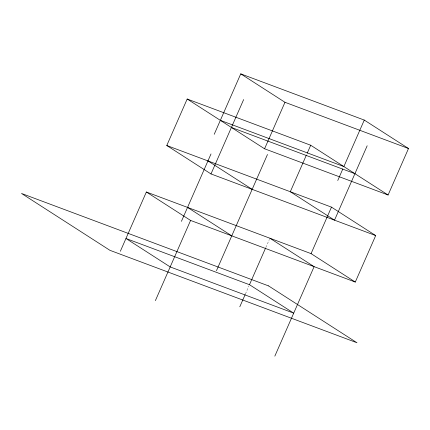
<?xml version="1.0" encoding="UTF-8"?>
<svg xmlns="http://www.w3.org/2000/svg" width="430" height="430" viewBox="0 0 430 430"><rect width="100%" height="100%" fill="white"/><g stroke="black" fill="none" stroke-linecap="round" stroke-linejoin="round"><path stroke-width="0.32" stroke-dasharray="2.15 1.61" d="M245.449 293.91L248.948 285.934M265.864 247.395L269.384 239.381"/><path stroke-width="0.64" d="M120.346 251.27L146.367 192L311.067 253.625L355.287 282.058L375.696 235.57L331.476 207.136L166.775 145.507L187.184 99.018L310.707 145.238L388.091 195L408.5 148.511L364.28 120.078L240.752 73.858L214.226 134.294M181.422 221.353L211.012 153.94M155.386 300.624L190.587 220.434L146.367 192M375.696 235.57L210.996 173.94L243.649 99.561M388.091 195L264.568 148.78L284.972 102.292L240.752 73.858M216.457 270.707L267.476 154.483M239.795 306.789L245.181 294.523M249.486 284.708L125.963 238.489L170.178 266.923L293.706 313.142L249.486 284.708L265.595 248.008M306.413 155.026L290.298 191.732L334.519 220.165L367.172 145.781M307.219 153.193L310.707 145.238M337.749 180.514L342.807 168.99M364.28 120.078L343.871 166.566L220.348 120.346M311.067 253.625L331.476 207.136M274.829 356.142L314.115 266.654L269.895 238.22M284.972 102.292L408.5 148.511M231.404 127.452L354.927 173.672M190.587 220.434L355.287 282.058M187.184 99.018L264.568 148.78M207.948 160.917L252.168 189.35M166.775 145.507L210.996 173.94M187.544 207.405L231.765 235.839M268.551 285.896L21.5 193.457L109.94 250.325L356.991 342.764L268.551 285.896"/></g></svg>
